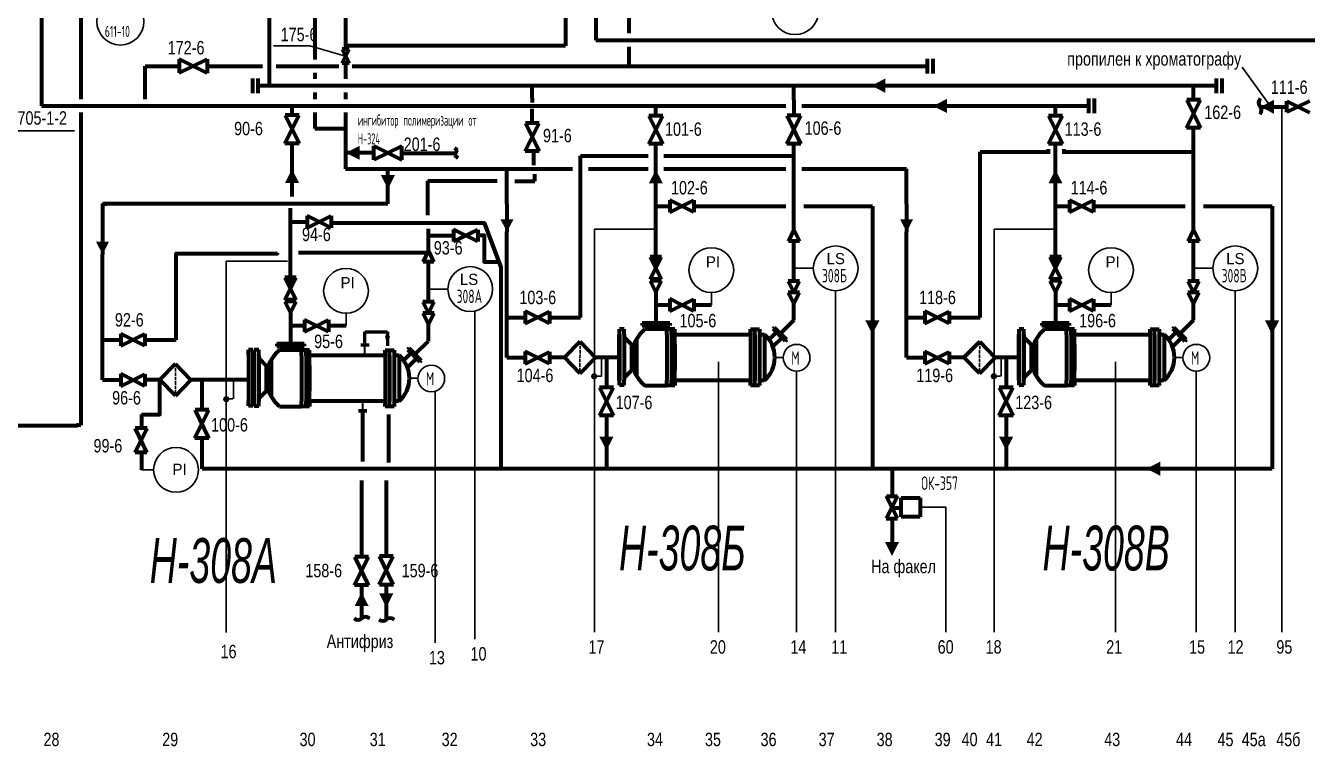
# Model space of a CAD drawing. Extents: x 906 to 2746, y -85 to 594.
# Drawn here: x 1511.8 to 1798, y 73.3 to 234.1 of the extents above; entities that cross this region are included whole.
import ezdxf

# ---------------------------------------------------------------- set-up
doc = ezdxf.new("R2010")
doc.units = 0
doc.header["$MEASUREMENT"] = 0
doc.linetypes.add('STROKED', pattern=[6.5, 5, -1.5])
doc.layers.add('1', color=7, linetype='CONTINUOUS')
doc.layers.add('2', color=7, linetype='CONTINUOUS')
doc.layers.add('тр-ды_3', color=1, linetype='CONTINUOUS', lineweight=0)
doc.styles.get("Standard").update_dxf_attribs({"font": 'MDM_Win'})
doc.styles.add('стиль1', font='txt.shx', dxfattribs={"width": 0.6})

msp = doc.modelspace()

# ---------------------------------------------------------------- hatches: boundary and pattern name
at = {"layer": '2', "lineweight": 80}
h = msp.add_hatch(color=256, dxfattribs=at)
h.paths.add_polyline_path([(1652.55, 182.57), (1651.3, 182.57), (1652.54, 180.04), (1652.55, 180.07)])
h.paths.add_polyline_path([(1653.8, 182.57), (1652.55, 182.57), (1652.55, 180.07)])
h = msp.add_hatch(color=256, dxfattribs=at)
h.paths.add_polyline_path([(1741.79, 182.57), (1740.54, 182.57), (1741.78, 180.04), (1741.79, 180.07)])
h.paths.add_polyline_path([(1743.04, 182.57), (1741.79, 182.57), (1741.79, 180.07)])
h = msp.add_hatch(color=256, dxfattribs=at)
h.paths.add_polyline_path([(1570.96, 177.93), (1569.71, 177.93), (1570.95, 175.4), (1570.96, 175.43)])
h.paths.add_polyline_path([(1572.21, 177.93), (1570.96, 177.93), (1570.96, 175.43)])
at = {"layer": 'тр-ды_3', "lineweight": 25}
h = msp.add_hatch(color=7, dxfattribs=at)
h.dxf.hatch_style = 1
h.paths.add_polyline_path([(1593.02, 164.83), (1592.61, 163.18), (1592.19, 164.83)])

# ---------------------------------------------------------------- linework, layer by layer
at = {"layer": '1', "lineweight": 80}
for p, q in [((1566.23, 220.75), (1566.23, 270.8)), ((1515.36, 265.18), (1515.36, 216.22)), ((1524.13, 265.18), (1524.13, 217.72)), ((1639.16, 265.69), (1639.16, 230.93)), ((1646.53, 265.94), (1646.53, 232.43)), ((1583.24, 253.98), (1583.24, 228.89)), ((1632.35, 239.31), (1632.35, 229.64)), ((1576.41, 236.47), (1576.41, 226.61)), ((1632.35, 229.64), (1583.24, 229.64)), ((1639.16, 230.93), (1856.68, 230.93)), ((1646.53, 229.43), (1646.53, 225.13)), ((1546.07, 226.69), (1546.07, 223.6)), ((1546.07, 223.6), (1552.37, 226.69)), ((1552.37, 223.54), (1546.07, 226.69)), ((1552.37, 226.69), (1552.37, 223.54)), ((1582.46, 225.74), (1584.03, 228.89)), ((1584.03, 228.89), (1582.49, 228.89)), ((1582.49, 228.89), (1584.03, 225.74)), ((1713.18, 223.48), (1713.18, 226.76)), ((1714.44, 223.48), (1714.44, 226.76)), ((1538.52, 217.72), (1538.52, 225.11)), ((1538.52, 225.11), (1546.07, 225.11)), ((1552.37, 225.11), (1564.73, 225.11)), ((1567.73, 225.11), (1581.74, 225.11)), ((1576.41, 223.61), (1576.41, 222.25)), ((1584.03, 225.74), (1582.46, 225.74)), ((1583.24, 225.74), (1583.24, 222.25)), ((1584.74, 225.11), (1668.31, 225.11)), ((1668.31, 225.11), (1712.91, 225.11)), ((1562.51, 219.04), (1562.51, 222.31)), ((1563.77, 219.04), (1563.77, 222.31)), ((1563.91, 220.75), (1700.67, 220.75)), ((1697.7, 220.75), (1741.84, 220.75)), ((1777.77, 219.1), (1777.77, 222.38)), ((1779.03, 219.1), (1779.03, 222.38)), ((1576.41, 219.25), (1576.41, 217.72)), ((1583.24, 219.25), (1583.24, 217.72)), ((1749.26, 214.59), (1749.26, 217.87)), ((1750.52, 214.59), (1750.52, 217.87)), ((1771.01, 211.31), (1774.16, 217.61)), ((1774.16, 217.61), (1771.08, 217.61)), ((1771.08, 217.61), (1774.16, 211.31)), ((1515.36, 216.22), (1675.27, 216.22)), ((1524.13, 214.72), (1524.13, 144.96)), ((1576.41, 214.72), (1576.41, 211.21)), ((1583.24, 214.72), (1583.24, 202.17)), ((1675.27, 216.22), (1681.6, 216.22)), ((1685.13, 216.22), (1714.46, 216.22)), ((1793.47, 214.81), (1793.47, 217.26)), ((1798.47, 217.26), (1793.47, 214.81)), ((1793.47, 217.26), (1798.47, 214.76)), ((1569.71, 207.85), (1572.86, 214.15)), ((1572.86, 214.15), (1569.77, 214.15)), ((1569.77, 214.15), (1572.86, 207.85)), ((1623.35, 206.11), (1626.5, 212.41)), ((1626.5, 212.41), (1623.41, 212.41)), ((1623.41, 212.41), (1626.5, 206.11)), ((1650.94, 207.73), (1654.09, 214.03)), ((1654.09, 214.03), (1651.01, 214.03)), ((1651.01, 214.03), (1654.09, 207.73)), ((1681.77, 207.77), (1684.92, 214.07)), ((1684.92, 214.07), (1681.83, 214.07)), ((1681.83, 214.07), (1684.92, 207.77)), ((1740.19, 207.73), (1743.34, 214.03)), ((1743.34, 214.03), (1740.25, 214.03)), ((1740.25, 214.03), (1743.34, 207.73)), ((1576.41, 211.21), (1583.24, 211.21)), ((1774.16, 211.31), (1771.01, 211.31)), ((1572.86, 207.85), (1569.71, 207.85)), ((1589.55, 204.16), (1589.55, 207.31)), ((1589.55, 207.31), (1595.85, 204.16)), ((1595.85, 207.25), (1589.55, 204.16)), ((1595.85, 204.16), (1595.85, 207.25)), ((1607.57, 206.89), (1608.2, 206.36)), ((1608.2, 206.36), (1607.57, 205.21)), ((1626.5, 206.11), (1623.35, 206.11)), ((1654.09, 207.73), (1650.94, 207.73)), ((1684.92, 207.77), (1681.77, 207.77)), ((1743.34, 207.73), (1740.19, 207.73)), ((1589.55, 205.74), (1583.24, 205.74)), ((1595.89, 205.71), (1607.78, 205.7)), ((1607.57, 205.21), (1608.3, 204.58)), ((1583.24, 202.17), (1633.96, 202.17)), ((1592.72, 194.38), (1592.72, 202.18)), ((1637.49, 202.17), (1650.8, 202.17)), ((1652.54, 200.8), (1652.54, 202)), ((1654.32, 202.17), (1681.6, 202.17)), ((1685.13, 202.17), (1708.54, 202.17)), ((1741.78, 200.8), (1741.78, 202)), ((1655.64, 195.22), (1655.64, 192.52)), ((1661.04, 192.52), (1655.64, 195.22)), ((1655.64, 192.52), (1661.04, 195.17)), ((1661.04, 195.17), (1661.04, 192.52)), ((1744.88, 195.22), (1744.88, 192.52)), ((1750.28, 192.52), (1744.88, 195.22)), ((1744.88, 192.52), (1750.28, 195.17)), ((1750.28, 195.17), (1750.28, 192.52)), ((1574.65, 191.7), (1574.65, 189)), ((1580.05, 189), (1574.65, 191.7)), ((1574.65, 189), (1580.05, 191.65)), ((1580.05, 191.65), (1580.05, 189)), ((1607.38, 188.65), (1607.38, 185.95)), ((1612.78, 185.95), (1607.38, 188.65)), ((1607.38, 185.95), (1612.78, 188.59)), ((1612.78, 188.59), (1612.78, 185.95)), ((1682.14, 186.05), (1683.36, 188.55)), ((1684.59, 186.05), (1682.14, 186.05)), ((1683.36, 188.55), (1684.59, 186.05)), ((1771.38, 186.05), (1772.61, 188.55)), ((1773.83, 186.05), (1771.38, 186.05)), ((1772.61, 188.55), (1773.83, 186.05)), ((1600.55, 181.42), (1601.78, 183.92)), ((1601.78, 183.92), (1603, 181.42)), ((1603, 181.42), (1600.55, 181.42)), ((1651.3, 182.57), (1653.75, 177.57)), ((1653.8, 182.57), (1651.3, 182.57)), ((1651.3, 177.57), (1653.8, 182.57)), ((1740.54, 182.57), (1742.99, 177.57)), ((1743.04, 182.57), (1740.54, 182.57)), ((1740.54, 177.57), (1743.04, 182.57)), ((1569.71, 177.93), (1572.16, 172.93)), ((1572.21, 177.93), (1569.71, 177.93)), ((1569.71, 172.93), (1572.21, 177.93)), ((1653.75, 177.57), (1651.3, 177.57)), ((1742.99, 177.57), (1740.54, 177.57)), ((1651.3, 177.16), (1652.55, 174.66)), ((1653.8, 177.16), (1651.3, 177.16)), ((1652.55, 174.66), (1653.8, 177.16)), ((1682.11, 177.1), (1683.36, 174.6)), ((1684.61, 177.1), (1682.11, 177.1)), ((1682.11, 174.6), (1683.36, 172.1)), ((1684.61, 174.6), (1682.11, 174.6)), ((1683.36, 174.6), (1684.61, 177.1)), ((1683.36, 172.1), (1684.61, 174.6)), ((1740.55, 177.16), (1741.8, 174.66)), ((1743.05, 177.16), (1740.55, 177.16)), ((1741.8, 174.66), (1743.05, 177.16)), ((1771.36, 177.1), (1772.61, 174.6)), ((1773.86, 177.1), (1771.36, 177.1)), ((1771.36, 174.6), (1772.61, 172.1)), ((1773.86, 174.6), (1771.36, 174.6)), ((1772.61, 174.6), (1773.86, 177.1)), ((1772.61, 172.1), (1773.86, 174.6)), ((1572.16, 172.93), (1569.71, 172.93)), ((1569.72, 172.53), (1570.97, 170.03)), ((1572.22, 172.53), (1569.72, 172.53)), ((1570.97, 170.03), (1572.22, 172.53)), ((1600.53, 172.47), (1601.78, 169.97)), ((1603.03, 172.47), (1600.53, 172.47)), ((1601.78, 169.97), (1603.03, 172.47)), ((1655.64, 173.14), (1655.64, 170.44)), ((1661.04, 170.44), (1655.64, 173.14)), ((1655.64, 170.44), (1661.04, 173.08)), ((1661.04, 173.08), (1661.04, 170.44)), ((1744.88, 173.14), (1744.88, 170.44)), ((1750.28, 170.44), (1744.88, 173.14)), ((1744.88, 170.44), (1750.28, 173.08)), ((1750.28, 173.08), (1750.28, 170.44)), ((1600.53, 169.97), (1601.78, 167.47)), ((1603.03, 169.97), (1600.53, 169.97)), ((1601.78, 167.47), (1603.03, 169.97)), ((1623.37, 170.37), (1623.37, 167.67)), ((1628.77, 167.67), (1623.37, 170.37)), ((1623.37, 167.67), (1628.77, 170.31)), ((1628.77, 170.31), (1628.77, 167.67)), ((1712.61, 170.37), (1712.61, 167.67)), ((1718.01, 167.67), (1712.61, 170.37)), ((1712.61, 167.67), (1718.01, 170.31)), ((1718.01, 170.31), (1718.01, 167.67)), ((1574.05, 168.5), (1574.05, 165.8)), ((1579.45, 165.8), (1574.05, 168.5)), ((1574.05, 165.8), (1579.45, 168.44)), ((1579.45, 168.44), (1579.45, 165.8)), ((1533.04, 165.37), (1533.04, 162.67)), ((1538.44, 162.67), (1533.04, 165.37)), ((1533.04, 162.67), (1538.44, 165.32)), ((1538.44, 165.32), (1538.44, 162.67)), ((1623.37, 161.38), (1623.37, 158.68)), ((1628.77, 158.68), (1623.37, 161.38)), ((1623.37, 158.68), (1628.77, 161.33)), ((1628.77, 161.33), (1628.77, 158.68)), ((1712.61, 161.38), (1712.61, 158.68)), ((1718.01, 158.68), (1712.61, 161.38)), ((1712.61, 158.68), (1718.01, 161.33)), ((1718.01, 161.33), (1718.01, 158.68)), ((1533.04, 156.38), (1533.04, 153.68)), ((1538.44, 153.68), (1533.04, 156.38)), ((1533.04, 153.68), (1538.44, 156.33)), ((1538.44, 156.33), (1538.44, 153.68)), ((1639.92, 147.09), (1643.07, 153.39)), ((1643.07, 153.39), (1639.98, 153.39)), ((1639.98, 153.39), (1643.07, 147.09)), ((1729.16, 147.09), (1732.31, 153.39)), ((1732.31, 153.39), (1729.22, 153.39)), ((1729.22, 153.39), (1732.31, 147.09)), ((1549.59, 142.09), (1552.74, 148.39)), ((1552.74, 148.39), (1549.65, 148.39)), ((1549.65, 148.39), (1552.74, 142.09)), ((1643.07, 147.09), (1639.92, 147.09)), ((1732.31, 147.09), (1729.16, 147.09)), ((1505.76, 144.91), (1523.44, 144.91)), ((1524.13, 144.96), (1523.18, 144.96)), ((1536.26, 144.27), (1538.91, 138.87)), ((1538.96, 144.27), (1536.26, 144.27)), ((1536.26, 138.87), (1538.96, 144.27)), ((1552.74, 142.09), (1549.59, 142.09)), ((1538.91, 138.87), (1536.26, 138.87)), ((1689.5, 135.24), (1551.2, 135.24)), ((1705.28, 135.24), (1705.28, 129.1)), ((1586.84, 132.63), (1586.84, 115.57)), ((1592.34, 132.63), (1592.34, 115.7)), ((1706.47, 129.1), (1703.97, 124.1)), ((1704.02, 129.1), (1706.47, 129.1)), ((1706.47, 124.1), (1704.02, 129.1)), ((1703.97, 124.1), (1706.47, 124.1)), ((1705.28, 124.1), (1705.28, 117.81)), ((1585.26, 109.27), (1588.41, 115.57)), ((1588.41, 115.57), (1585.33, 115.57)), ((1585.33, 115.57), (1588.41, 109.27)), ((1590.75, 109.4), (1593.9, 115.7)), ((1593.9, 115.7), (1590.82, 115.7)), ((1588.41, 109.27), (1585.26, 109.27)), ((1586.84, 109.27), (1586.84, 101.78)), ((1593.98, 109.34), (1590.83, 109.34)), ((1592.34, 109.4), (1592.34, 101.65))]:
    msp.add_line(p, q, dxfattribs=at)
at = {"layer": '1', "lineweight": 30}
for p, q in [((1567.13, 229.63), (1575.25, 229.63)), ((1575.25, 229.63), (1583.25, 227.33)), ((1783.45, 224.87), (1789.48, 216.52)), ((1505.1, 210.66), (1522.7, 210.66)), ((1711.56, 126.63), (1717.32, 126.63)), ((1717.32, 126.63), (1717.32, 98.76))]:
    msp.add_line(p, q, dxfattribs=at)
at = {"layer": '1', "lineweight": 80, "ltscale": 100}
for p, q in [((1624.94, 217.98), (1624.94, 220.75)), ((1683.36, 217.61), (1683.36, 220.75)), ((1741.84, 220.75), (1777.77, 220.75)), ((1772.61, 217.61), (1772.61, 220.75)), ((1624.94, 217.98), (1624.94, 217.02)), ((1683.36, 217.61), (1683.36, 214.07)), ((1571.3, 214.15), (1571.3, 216.22)), ((1624.95, 212.41), (1624.95, 215.54)), ((1652.54, 214.03), (1652.54, 216.22)), ((1714.46, 216.22), (1749.26, 216.22)), ((1741.78, 214.03), (1741.78, 216.22)), ((1787.42, 216.02), (1793.47, 216.02)), ((1772.61, 188.55), (1772.61, 211.31)), ((1571.3, 196.04), (1571.3, 207.85)), ((1625.25, 206.11), (1625.25, 203)), ((1652.54, 180.04), (1652.54, 207.73)), ((1683.36, 188.55), (1683.36, 207.77)), ((1740.12, 206.59), (1740.12, 205.54)), ((1741.78, 180.04), (1741.78, 207.73)), ((1743.65, 206.59), (1743.65, 205.54)), ((1635.73, 169), (1635.73, 205.09)), ((1635.73, 205.09), (1650.8, 205.09)), ((1654.32, 205.09), (1683.36, 205.09)), ((1724.98, 169), (1724.98, 205.98)), ((1724.98, 205.98), (1740.12, 205.98)), ((1743.65, 205.98), (1772.61, 205.98)), ((1619.3, 200.67), (1619.3, 202.17)), ((1619.3, 194.38), (1619.3, 200.67)), ((1625.5, 199.39), (1625.5, 201)), ((1708.54, 200.67), (1708.54, 202.17)), ((1708.54, 194.38), (1708.54, 200.67)), ((1601.61, 191.83), (1601.61, 199.49)), ((1601.61, 199.49), (1617.13, 199.49)), ((1621.07, 199.39), (1625.5, 199.39)), ((1528.98, 194.38), (1528.98, 183.08)), ((1570.96, 177.93), (1570.96, 193.4)), ((1619.3, 194.38), (1619.3, 188.08)), ((1652.54, 193.86), (1655.64, 193.86)), ((1661.04, 193.86), (1681.53, 193.86)), ((1685.62, 193.86), (1700.89, 193.86)), ((1700.89, 193.86), (1700.89, 135.24)), ((1708.54, 194.38), (1708.54, 188.08)), ((1741.78, 193.86), (1744.88, 193.86)), ((1750.28, 193.86), (1770.77, 193.86)), ((1774.86, 193.86), (1790.13, 193.86)), ((1790.13, 193.86), (1790.13, 135.24)), ((1570.96, 190.34), (1574.65, 190.34)), ((1601.78, 183.92), (1601.78, 188.8)), ((1601.78, 187.28), (1607.38, 187.28)), ((1619.3, 160.08), (1619.3, 188.08)), ((1708.54, 160.08), (1708.54, 188.08)), ((1572.75, 183.49), (1601.57, 183.49)), ((1528.98, 155.08), (1528.98, 183.08)), ((1619.3, 169), (1623.37, 169)), ((1628.77, 169), (1635.73, 169)), ((1708.54, 169), (1712.61, 169)), ((1718.01, 169), (1724.98, 169)), ((1528.98, 164.01), (1533.04, 164.01)), ((1538.44, 164.01), (1545.41, 164.01)), ((1619.3, 160.08), (1623.37, 160.08)), ((1632.11, 160.08), (1628.77, 160.08)), ((1641.51, 160.07), (1641.51, 153.39)), ((1708.54, 160.08), (1712.61, 160.08)), ((1721.35, 160.08), (1718.01, 160.08)), ((1730.75, 160.07), (1730.75, 153.39)), ((1528.98, 155.08), (1533.04, 155.08)), ((1541.78, 155.08), (1538.44, 155.08)), ((1551.18, 155.07), (1551.18, 148.39)), ((1587.06, 147.95), (1587.06, 136.84)), ((1592.81, 147.32), (1592.81, 136.64)), ((1641.51, 147.09), (1641.51, 135.24)), ((1730.75, 147.09), (1730.75, 135.24)), ((1551.2, 135.24), (1551.2, 142.09)), ((1730.75, 135.24), (1689.5, 135.24)), ((1790.13, 135.24), (1730.75, 135.24)), ((1590.82, 115.7), (1593.9, 109.4))]:
    msp.add_line(p, q, dxfattribs=at)
at = {"layer": '1', "lineweight": 30, "ltscale": 100}
for p, q in [((1792.36, 216.02), (1792.36, 98.76)), ((1652.54, 188.72), (1638.83, 188.72)), ((1638.83, 188.72), (1638.83, 98.76)), ((1741.78, 188.72), (1728.07, 188.72)), ((1728.07, 188.72), (1728.07, 98.76)), ((1570.27, 181.56), (1556.57, 181.56)), ((1556.57, 181.56), (1556.57, 98.7)), ((1692.69, 174.97), (1692.69, 98.76)), ((1781.93, 174.97), (1781.93, 98.76)), ((1612.15, 170.45), (1612.15, 97.22)), ((1640.43, 160.07), (1640.43, 155.89)), ((1666.55, 159.08), (1666.55, 98.76)), ((1729.68, 160.07), (1729.68, 155.89)), ((1755.17, 159.08), (1755.17, 98.76)), ((1558.22, 155.01), (1558.22, 150.83)), ((1640.43, 155.89), (1638.83, 155.89)), ((1683.98, 157.03), (1683.98, 98.76)), ((1729.51, 155.88), (1727.91, 155.88)), ((1773.23, 157.03), (1773.23, 98.76)), ((1603.25, 152.52), (1603.25, 96.37)), ((1558.05, 150.82), (1556.45, 150.82))]:
    msp.add_line(p, q, dxfattribs=at)
at = {"layer": '1', "linetype": 'STROKED', "lineweight": 30, "ltscale": 0.151}
for p, q in [((1635.62, 163.67), (1635.58, 156.52)), ((1724.86, 163.67), (1724.82, 156.52)), ((1545.29, 158.67), (1545.25, 151.52))]:
    msp.add_line(p, q, dxfattribs=at)
at = {"layer": '1', "lineweight": 80, "ltscale": 100}
for points in [[(1592.72, 194.38), (1529.21, 194.38), (1529.21, 194.38), (1529.21, 194.38), (1529.97, 194.38), (1529.21, 194.38)], [(1580.05, 190.11), (1608.13, 190.11), (1608.13, 190.11)], [(1608.13, 190.11), (1614.22, 190.11), (1617.96, 180.21), (1617.96, 135.24)], [(1612.78, 187.36), (1614.18, 187.36), (1614.18, 181.44), (1617.49, 181.44), (1617.49, 181.44)], [(1545.41, 164.01), (1545.41, 183.3), (1568.02, 183.3), (1568.02, 183.3)], [(1537.66, 147.35), (1541.76, 147.35), (1541.78, 155.08)]]:
    msp.add_lwpolyline(points, dxfattribs=at)
at = {"layer": '1', "lineweight": 30}
for centre in [(1683.63, 237.41), (1532.97, 235.08)]:
    msp.add_circle(centre, 5.26, dxfattribs=at)
at = {"layer": '1', "lineweight": 80}
for centre, start, end in [((1788.44, 216.95), 135.1029, 220.807), ((1786.48, 215.25), 319.1926, 40.8074), ((1586.02, 102.82), 229.1926, 310.8074), ((1587.72, 100.85), 45.1029, 130.807), ((1591.58, 102.56), 229.1926, 310.8074), ((1593.16, 100.6), 45.1029, 130.807)]:
    msp.add_arc(centre, 1.3, start, end, dxfattribs=at)
for points in [[(1700.67, 220.75), (1703.75, 219.17), (1703.75, 222.32)], [(1714.46, 216.22), (1717.54, 214.64), (1717.54, 217.79)], [(1787.52, 216.02), (1790.61, 214.45), (1790.61, 217.6)], [(1583.31, 205.76), (1586.4, 204.18), (1586.4, 207.33)], [(1571.3, 202.12), (1569.73, 199.03), (1572.88, 199.03)], [(1592.72, 197.69), (1594.29, 200.77), (1591.14, 200.77)], [(1652.54, 202), (1650.96, 198.91), (1654.11, 198.91)], [(1741.78, 202), (1740.2, 198.91), (1743.35, 198.91)], [(1619.3, 188.08), (1620.74, 190.9), (1617.86, 190.9)], [(1708.54, 188.08), (1709.98, 190.9), (1707.1, 190.9)], [(1528.98, 183.08), (1530.42, 185.9), (1527.54, 185.9)], [(1700.89, 165.24), (1702.46, 168.33), (1699.31, 168.33)], [(1790.13, 165.24), (1791.71, 168.33), (1788.56, 168.33)], [(1641.51, 139.3), (1643.08, 142.39), (1639.93, 142.39)], [(1730.75, 139.3), (1732.33, 142.39), (1729.18, 142.39)], [(1762.09, 135.24), (1765.17, 133.67), (1765.17, 136.82)], [(1705.28, 115.77), (1706.85, 118.86), (1703.7, 118.86)], [(1586.84, 107.65), (1585.26, 104.56), (1588.41, 104.56)], [(1592.34, 104.3), (1593.92, 107.39), (1590.77, 107.39)]]:
    msp.add_solid(points, dxfattribs=at)
at = {"layer": '1', "lineweight": 30}
for points in [[(1638.76, 156.59), (1638.41, 155.27), (1638.05, 155.88), (1638.15, 155.53)], [(1638.76, 156.59), (1638.05, 155.88), (1638.41, 156.49), (1638.15, 156.23)], [(1638.76, 156.59), (1639.11, 155.27), (1638.41, 155.27), (1638.76, 155.17)], [(1638.76, 156.59), (1639.11, 156.49), (1639.47, 155.88), (1639.37, 156.23)], [(1638.76, 156.59), (1639.47, 155.88), (1639.11, 155.27), (1639.37, 155.53)], [(1728, 156.59), (1727.65, 155.27), (1727.3, 155.88), (1727.39, 155.53)], [(1728, 156.59), (1727.3, 155.88), (1727.65, 156.49), (1727.39, 156.23)], [(1728, 156.59), (1728.36, 155.27), (1727.65, 155.27), (1728, 155.17)], [(1728, 156.59), (1728.36, 156.49), (1728.71, 155.88), (1728.62, 156.23)], [(1728, 156.59), (1728.71, 155.88), (1728.36, 155.27), (1728.62, 155.53)], [(1556.6, 151.46), (1556.25, 150.14), (1555.89, 150.75), (1555.99, 150.4)], [(1556.6, 151.46), (1555.89, 150.75), (1556.25, 151.37), (1555.99, 151.11)], [(1556.6, 151.46), (1556.95, 150.14), (1556.25, 150.14), (1556.6, 150.05)], [(1556.6, 151.46), (1556.95, 151.37), (1557.31, 150.75), (1557.21, 151.11)], [(1556.6, 151.46), (1557.31, 150.75), (1556.95, 150.14), (1557.21, 150.4)]]:
    msp.add_solid(points, dxfattribs=at)
at = {"layer": '2', "lineweight": 80}
for p, q in [((1683.36, 177.1), (1683.36, 186.05)), ((1772.61, 177.1), (1772.61, 186.05)), ((1601.78, 172.47), (1601.78, 181.42)), ((1652.55, 174.68), (1652.55, 167.76)), ((1741.79, 174.68), (1741.79, 167.76)), ((1652.55, 171.83), (1655.64, 171.83)), ((1661.04, 171.83), (1664.93, 171.83)), ((1683.36, 168.36), (1683.36, 172.1)), ((1741.79, 171.83), (1744.88, 171.83)), ((1750.28, 171.83), (1754.18, 171.83)), ((1772.61, 168.36), (1772.61, 172.1)), ((1570.96, 170.04), (1570.96, 163.12)), ((1570.96, 167.2), (1574.05, 167.2)), ((1579.45, 167.2), (1583.35, 167.2)), ((1601.78, 163.73), (1601.78, 167.47)), ((1644.4, 165.16), (1644.4, 166.42)), ((1645.43, 166.42), (1644.4, 166.42)), ((1645.43, 165.16), (1645.43, 166.42)), ((1649.47, 167.76), (1649.47, 167.24)), ((1655.63, 167.76), (1649.47, 167.76)), ((1649.47, 167.24), (1652.55, 167.24)), ((1654.99, 166.36), (1650.11, 166.36)), ((1651.01, 167.24), (1651.01, 166.36)), ((1652.55, 167.24), (1655.63, 167.24)), ((1654.09, 167.24), (1654.09, 166.36)), ((1654.99, 165.09), (1654.99, 166.36)), ((1656.75, 166.36), (1654.99, 166.36)), ((1655.63, 167.76), (1655.63, 167.24)), ((1656.02, 165.09), (1656.02, 166.36)), ((1656.75, 165.22), (1656.75, 166.36)), ((1673.66, 165.22), (1673.66, 166.36)), ((1673.66, 166.36), (1675.7, 166.36)), ((1674.68, 165.09), (1674.68, 166.36)), ((1675.7, 166.36), (1675.7, 165.22)), ((1679.06, 166.76), (1678.74, 166.44)), ((1679.47, 165.71), (1678.74, 166.44)), ((1681.76, 164.06), (1679.06, 166.76)), ((1680.41, 165.41), (1683.36, 168.36)), ((1733.65, 165.16), (1733.65, 166.42)), ((1734.68, 166.42), (1733.65, 166.42)), ((1734.68, 165.16), (1734.68, 166.42)), ((1738.71, 167.76), (1738.71, 167.24)), ((1744.87, 167.76), (1738.71, 167.76)), ((1738.71, 167.24), (1741.79, 167.24)), ((1744.23, 166.36), (1739.35, 166.36)), ((1740.25, 167.24), (1740.25, 166.36)), ((1741.79, 167.24), (1744.87, 167.24)), ((1743.33, 167.24), (1743.33, 166.36)), ((1744.23, 165.09), (1744.23, 166.36)), ((1746, 166.36), (1744.23, 166.36)), ((1744.87, 167.76), (1744.87, 167.24)), ((1745.26, 165.09), (1745.26, 166.36)), ((1746, 165.22), (1746, 166.36)), ((1762.91, 165.22), (1762.91, 166.36)), ((1762.91, 166.36), (1764.94, 166.36)), ((1763.92, 165.09), (1763.92, 166.36)), ((1764.94, 166.36), (1764.94, 165.22)), ((1768.3, 166.76), (1767.99, 166.44)), ((1768.72, 165.71), (1767.99, 166.44)), ((1771, 164.06), (1768.3, 166.76)), ((1769.65, 165.41), (1772.61, 168.36)), ((1598.82, 160.77), (1601.78, 163.73)), ((1635.62, 163.67), (1632.11, 160.07)), ((1635.62, 163.67), (1639.05, 160.07)), ((1644.4, 165.16), (1644.26, 165.16)), ((1644.26, 165.16), (1644.26, 154.98)), ((1644.4, 165.16), (1644.4, 154.98)), ((1645.43, 165.16), (1645.43, 154.98)), ((1645.43, 164.6), (1647.09, 162.95)), ((1648.22, 164.17), (1648.22, 155.96)), ((1654.99, 165.09), (1654.99, 154.92)), ((1656.02, 165.09), (1656.02, 154.92)), ((1656.75, 165.22), (1673.66, 165.22)), ((1656.75, 154.92), (1656.75, 165.22)), ((1673.66, 165.22), (1673.66, 154.95)), ((1674.68, 165.09), (1674.68, 154.92)), ((1675.7, 165.22), (1675.7, 154.92)), ((1675.7, 165.22), (1676.83, 165.22)), ((1675.7, 163.18), (1675.7, 156.45)), ((1676.83, 165.22), (1676.83, 154.92)), ((1677.84, 164.07), (1679.47, 165.71)), ((1678.92, 162.68), (1680.71, 164.47)), ((1680.11, 165.07), (1679.47, 165.71)), ((1680.71, 164.47), (1680.11, 165.07)), ((1681.44, 163.74), (1680.71, 164.47)), ((1681.44, 163.74), (1681.76, 164.06)), ((1724.86, 163.67), (1721.35, 160.07)), ((1724.86, 163.67), (1728.3, 160.07)), ((1733.65, 165.16), (1733.5, 165.16)), ((1733.5, 165.16), (1733.5, 154.98)), ((1733.65, 165.16), (1733.65, 154.98)), ((1734.68, 165.16), (1734.68, 154.98)), ((1734.68, 164.6), (1736.33, 162.95)), ((1737.47, 164.17), (1737.47, 155.96)), ((1744.23, 165.09), (1744.23, 154.92)), ((1745.26, 165.09), (1745.26, 154.92)), ((1746, 165.22), (1762.91, 165.22)), ((1746, 154.92), (1746, 165.22)), ((1762.91, 165.22), (1762.91, 154.95)), ((1763.92, 165.09), (1763.92, 154.92)), ((1764.94, 165.22), (1764.94, 154.92)), ((1764.94, 165.22), (1766.07, 165.22)), ((1764.94, 163.18), (1764.94, 156.45)), ((1766.07, 165.22), (1766.07, 154.92)), ((1767.08, 164.07), (1768.72, 165.71)), ((1768.16, 162.68), (1769.95, 164.47)), ((1769.36, 165.07), (1768.72, 165.71)), ((1769.95, 164.47), (1769.36, 165.07)), ((1770.69, 163.74), (1769.95, 164.47)), ((1770.69, 163.74), (1771, 164.06)), ((1561.55, 160.55), (1561.55, 161.81)), ((1562.58, 161.81), (1561.55, 161.81)), ((1561.55, 160.55), (1561.55, 150.38)), ((1562.58, 160.55), (1562.58, 161.81)), ((1562.58, 160.55), (1562.58, 150.38)), ((1562.82, 160.52), (1562.67, 160.52)), ((1562.67, 160.52), (1562.67, 150.35)), ((1562.82, 160.52), (1562.82, 161.78)), ((1563.85, 161.78), (1562.82, 161.78)), ((1562.82, 160.52), (1562.82, 150.35)), ((1563.85, 160.52), (1563.85, 161.78)), ((1563.85, 160.52), (1563.85, 150.35)), ((1567.88, 163.12), (1567.88, 162.61)), ((1574.04, 163.12), (1567.88, 163.12)), ((1567.88, 162.61), (1570.96, 162.61)), ((1573.4, 161.72), (1568.52, 161.72)), ((1569.42, 162.61), (1569.42, 161.72)), ((1570.96, 162.61), (1574.04, 162.61)), ((1572.5, 162.61), (1572.5, 161.72)), ((1573.4, 160.46), (1573.4, 161.72)), ((1575.17, 161.72), (1573.4, 161.72)), ((1573.4, 160.46), (1573.4, 150.28)), ((1574.04, 163.12), (1574.04, 162.61)), ((1574.43, 160.46), (1574.43, 161.72)), ((1574.43, 160.46), (1574.43, 150.28)), ((1575.17, 160.58), (1575.17, 161.72)), ((1575.17, 160.58), (1592.08, 160.58)), ((1575.17, 150.28), (1575.17, 160.58)), ((1592.08, 160.58), (1592.08, 161.72)), ((1592.08, 161.72), (1594.11, 161.72)), ((1592.08, 160.58), (1592.08, 150.32)), ((1593.09, 160.46), (1593.09, 161.72)), ((1593.09, 160.46), (1593.09, 150.28)), ((1594.11, 161.72), (1594.11, 160.58)), ((1594.11, 160.58), (1594.11, 150.28)), ((1594.11, 160.58), (1595.24, 160.58)), ((1595.24, 160.58), (1595.24, 150.28)), ((1596.25, 159.44), (1597.89, 161.07)), ((1597.47, 162.12), (1597.16, 161.81)), ((1597.89, 161.07), (1597.16, 161.81)), ((1600.17, 159.42), (1597.47, 162.12)), ((1598.53, 160.44), (1597.89, 161.07)), ((1599.12, 159.84), (1598.53, 160.44)), ((1647.09, 162.95), (1647.09, 157.19)), ((1647.09, 162.95), (1647.63, 162.95)), ((1647.63, 162.95), (1647.63, 157.19)), ((1656.75, 162.93), (1656.75, 157.21)), ((1678.92, 162.68), (1678.68, 162.45)), ((1736.33, 162.95), (1736.33, 157.19)), ((1736.33, 162.95), (1736.87, 162.95)), ((1736.87, 162.95), (1736.87, 157.19)), ((1746, 162.93), (1746, 157.21)), ((1768.16, 162.68), (1767.93, 162.45)), ((1545.29, 158.67), (1541.78, 155.07)), ((1545.29, 158.67), (1548.73, 155.07)), ((1563.85, 159.97), (1565.5, 158.31)), ((1565.5, 158.31), (1565.5, 152.55)), ((1565.5, 158.31), (1566.04, 158.31)), ((1566.04, 158.31), (1566.04, 152.55)), ((1566.64, 159.54), (1566.64, 151.33)), ((1575.17, 158.29), (1575.17, 152.57)), ((1594.11, 158.55), (1594.11, 151.81)), ((1597.33, 158.04), (1597.1, 157.81)), ((1597.33, 158.04), (1599.12, 159.84)), ((1599.86, 159.11), (1599.12, 159.84)), ((1599.86, 159.11), (1600.17, 159.42)), ((1635.58, 156.52), (1632.11, 160.08)), ((1635.58, 156.52), (1639.05, 160.07)), ((1644.26, 160.07), (1639.05, 160.07)), ((1724.82, 156.52), (1721.35, 160.08)), ((1724.82, 156.52), (1728.3, 160.07)), ((1733.5, 160.07), (1728.3, 160.07)), ((1545.25, 151.52), (1541.78, 155.08)), ((1545.25, 151.52), (1548.73, 155.07)), ((1561.55, 155.07), (1548.58, 155.07)), ((1644.26, 154.98), (1644.4, 154.98)), ((1644.4, 153.85), (1644.4, 154.98)), ((1645.43, 155.54), (1647.09, 157.19)), ((1645.43, 153.85), (1645.43, 154.98)), ((1647.63, 157.19), (1647.09, 157.19)), ((1654.99, 153.78), (1654.99, 154.92)), ((1656.02, 153.78), (1656.02, 154.92)), ((1673.66, 154.92), (1656.75, 154.92)), ((1656.75, 154.92), (1656.75, 153.78)), ((1673.66, 153.78), (1673.66, 154.92)), ((1674.68, 153.78), (1674.68, 154.92)), ((1675.7, 154.92), (1675.7, 153.78)), ((1676.83, 154.92), (1675.7, 154.92)), ((1733.5, 154.98), (1733.65, 154.98)), ((1733.65, 153.85), (1733.65, 154.98)), ((1734.68, 155.54), (1736.33, 157.19)), ((1734.68, 153.85), (1734.68, 154.98)), ((1736.87, 157.19), (1736.33, 157.19)), ((1744.23, 153.78), (1744.23, 154.92)), ((1745.26, 153.78), (1745.26, 154.92)), ((1762.91, 154.92), (1746, 154.92)), ((1746, 154.92), (1746, 153.78)), ((1762.91, 153.78), (1762.91, 154.92)), ((1763.92, 153.78), (1763.92, 154.92)), ((1764.94, 154.92), (1764.94, 153.78)), ((1766.07, 154.92), (1764.94, 154.92)), ((1563.85, 150.9), (1565.5, 152.55)), ((1566.04, 152.55), (1565.5, 152.55)), ((1645.43, 153.85), (1644.4, 153.85)), ((1650.11, 153.78), (1654.99, 153.78)), ((1656.75, 153.78), (1654.99, 153.78)), ((1675.7, 153.78), (1673.66, 153.78)), ((1734.68, 153.85), (1733.65, 153.85)), ((1739.35, 153.78), (1744.23, 153.78)), ((1746, 153.78), (1744.23, 153.78)), ((1764.94, 153.78), (1762.91, 153.78)), ((1561.55, 149.24), (1561.55, 150.38)), ((1562.58, 149.24), (1561.55, 149.24)), ((1562.58, 149.24), (1562.58, 150.38)), ((1562.67, 150.35), (1562.82, 150.35)), ((1562.82, 149.21), (1562.82, 150.35)), ((1563.85, 149.21), (1562.82, 149.21)), ((1563.85, 149.21), (1563.85, 150.35)), ((1568.52, 149.15), (1573.4, 149.15)), ((1573.4, 149.15), (1573.4, 150.28)), ((1575.17, 149.15), (1573.4, 149.15)), ((1574.43, 149.15), (1574.43, 150.28)), ((1592.08, 150.28), (1575.17, 150.28)), ((1575.17, 150.28), (1575.17, 149.15)), ((1592.08, 149.15), (1592.08, 150.28)), ((1594.11, 149.15), (1592.08, 149.15)), ((1593.09, 149.15), (1593.09, 150.28)), ((1594.11, 150.28), (1594.11, 149.15)), ((1595.24, 150.28), (1594.11, 150.28)), ((1537.66, 147.35), (1537.66, 144.27)), ((1537.66, 138.87), (1537.66, 134.97)), ((1705.18, 126.53), (1707.31, 126.53)), ((1707.31, 124.51), (1707.31, 128.76)), ((1707.31, 128.76), (1711.56, 128.76)), ((1711.56, 128.76), (1711.56, 124.51)), ((1711.56, 124.51), (1707.31, 124.51))]:
    msp.add_line(p, q, dxfattribs=at)
at = {"layer": '2', "lineweight": 30}
for p, q in [((1683.36, 179.97), (1687.69, 179.97)), ((1772.61, 179.97), (1776.93, 179.97)), ((1601.78, 175.34), (1606.1, 175.34)), ((1664.93, 171.83), (1664.93, 174.58)), ((1754.18, 171.83), (1754.18, 174.58)), ((1583.35, 167.2), (1583.35, 169.94)), ((1679.1, 160.07), (1681, 160.07)), ((1768.35, 160.07), (1770.25, 160.07)), ((1597.52, 155.43), (1599.42, 155.43)), ((1537.66, 134.97), (1540.4, 134.97))]:
    msp.add_line(p, q, dxfattribs=at)
for centre, radius in [((1664.93, 179.58), 5), ((1692.69, 179.97), 5), ((1754.18, 179.58), 5), ((1781.93, 179.97), 5), ((1611.1, 175.34), 5), ((1583.35, 174.94), 5), ((1683.98, 160.01), 2.98), ((1773.23, 160.01), 2.98), ((1602.4, 155.38), 2.98), ((1545.4, 134.97), 5)]:
    msp.add_circle(centre, radius, dxfattribs=at)
at = {"layer": '2', "lineweight": 80}
for centre, radius, start, end in [((1655.16, 160.07), 8.07, 128.7993, 159.0841), ((1744.41, 160.07), 8.07, 128.7993, 159.0841), ((1672.13, 160.07), 6.97, 312.3842, 47.6158), ((1761.37, 160.07), 6.97, 312.3842, 47.6158), ((1573.58, 155.43), 8.07, 128.7993, 159.0841), ((1590.54, 155.43), 6.97, 312.3842, 47.6158), ((1655.16, 160.07), 8.07, 200.9159, 231.2007), ((1744.41, 160.07), 8.07, 200.9159, 231.2007), ((1573.58, 155.43), 8.07, 200.9159, 231.2007)]:
    msp.add_arc(centre, radius, start, end, dxfattribs=at)
at = {"layer": 'тр-ды_3', "color": 7, "lineweight": 60}
for p, q in [((1587.59, 163.06), (1587.59, 165.81)), ((1587.59, 165.81), (1592.61, 165.81)), ((1592.61, 165.81), (1592.61, 162.65))]:
    msp.add_line(p, q, dxfattribs=at)
at = {"layer": 'тр-ды_3', "color": 7, "lineweight": 25}
for p, q in [((1593.02, 164.83), (1592.19, 164.83)), ((1592.19, 164.83), (1592.61, 163.18)), ((1593.02, 164.83), (1592.61, 163.18))]:
    msp.add_line(p, q, dxfattribs=at)
at = {"layer": 'тр-ды_3', "color": 7, "lineweight": 40}
for p, q in [((1586.68, 163.06), (1588.49, 163.06)), ((1586.68, 162.73), (1588.49, 162.73)), ((1587.59, 160.58), (1587.59, 162.73)), ((1587.06, 150.42), (1587.06, 148.27)), ((1587.97, 148.27), (1586.15, 148.27)), ((1587.97, 147.95), (1586.15, 147.95))]:
    msp.add_line(p, q, dxfattribs=at)

# ---------------------------------------------------------------- texts
at = {"layer": '1', "lineweight": 30, "style": 'стиль1', "width": 0.6}
msp.add_text('611-10', height=2.5, dxfattribs=at).set_placement((1529.49, 231.6))
at = {"layer": '1', "lineweight": 30, "width": 0.8}
for s, p in [('175-6', (1568.76, 230.66)), ('172-6', (1543.54, 227.72)), ('пропилен к хроматографу', (1744.39, 225.22)), ('111-6', (1789.87, 218.9)), ('FV 705-1-2', (1505, 212.04)), ('162-6', (1775.01, 213.3)), ('90-6', (1558.37, 209.67)), ('101-6', (1654.58, 209.55)), ('106-6', (1685.76, 209.77)), ('113-6', (1743.82, 209.55)), ('201-6', (1596.23, 206.16)), ('91-6', (1627.34, 208.1)), ('102-6', (1655.92, 196.47)), ('114-6', (1745.16, 196.47)), ('94-6', (1573.53, 186.04)), ('93-6', (1602.96, 183.05)), ('103-6', (1622.07, 171.97)), ('118-6', (1711.32, 171.97)), ('92-6', (1531.75, 166.97)), ('105-6', (1657.83, 166.8)), ('196-6', (1747.07, 166.8)), ('95-6', (1576.24, 162.16)), ('104-6', (1621.45, 154.57)), ('119-6', (1710.7, 154.57)), ('96-6', (1531.13, 149.57)), ('107-6', (1643.56, 148.53)), ('123-6', (1732.8, 148.53)), ('100-6', (1553.23, 143.53)), ('99-6', (1526.97, 138.87)), ('На факел', (1700.61, 111.92)), ('158-6', (1574.27, 111)), ('159-6', (1595.77, 111)), ('Антифриз', (1579.04, 95.2)), ('16', (1555.34, 92.92)), ('13', (1601.86, 91.56)), ('10', (1611.16, 92.41)), ('17', (1637.5, 93.95)), ('20', (1664.6, 93.95)), ('14', (1682.59, 93.95)), ('11', (1691.7, 93.95)), ('60', (1715.47, 93.95)), ('18', (1726.17, 93.95)), ('21', (1753.11, 93.95)), ('15', (1771.62, 93.95)), ('12', (1780.21, 93.95)), ('95', (1791.1, 93.95)), ('28', (1515.8, 73.3)), ('29', (1542.31, 73.3)), ('30', (1572.98, 73.3)), ('31', (1588.65, 73.3)), ('32', (1604.71, 73.3)), ('33', (1624.48, 73.3)), ('34', (1650.55, 73.3)), ('35', (1663.51, 73.3)), ('36', (1675.92, 73.3)), ('37', (1688.89, 73.3)), ('38', (1701.84, 73.3)), ('39', (1714.8, 73.3)), ('40', (1720.81, 73.3)), ('41', (1726.29, 73.3)), ('42', (1735.33, 73.3)), ('43', (1752.66, 73.3)), ('44', (1768.69, 73.3)), ('45', (1777.96, 73.3)), ('45a', (1783.36, 73.3)), ('45б', (1791.07, 73.3))]:
    msp.add_text(s, height=3, dxfattribs=at).set_placement(p)
at = {"layer": '1', "lineweight": 30, "attachment_point": 1, "style": 'стиль1'}
for s, insert, char_height, width in [('{\\W0.5;ингибитор полимеризации от Н-324}', (1585.99, 214.3), 2.5, 28.1657), ('{\\fArial|b0|i1|c204|p34;Н\\fArial|b0|i1|c0|p34;-308Б}', (1644.31, 122.53), 10, 140.4162), ('{\\fArial|b0|i1|c204|p34;Н\\fArial|b0|i1|c0|p34;-308В}', (1738.89, 122.53), 10, 140.4162), ('{\\fArial|b0|i1|c204|p34;Н\\fArial|b0|i1|c0|p34;-308А\\P\\P}', (1539.52, 119.74), 10, 140.4162)]:
    msp.add_mtext(s, dxfattribs=dict(at, insert=insert, char_height=char_height, width=width))
at = {"layer": '2', "lineweight": 30}
for s, p in [('LS', (1690.67, 180.89)), ('LS', (1779.91, 180.89)), ('PI', (1663.72, 180.16)), ('PI', (1752.97, 180.16)), ('PI', (1582.14, 175.52)), ('LS', (1608.78, 176.25)), ('PI', (1544.61, 133.85))]:
    msp.add_text(s, height=2.5, dxfattribs=at).set_placement(p)
at = {"layer": '2', "lineweight": 30, "style": 'стиль1', "width": 0.6}
for p in [(1682.79, 158.45), (1772.04, 158.45), (1601.21, 153.81)]:
    msp.add_text('М', height=3, dxfattribs=at).set_placement(p)
at = {"layer": '2', "lineweight": 30, "char_height": 3, "width": 14.7924, "attachment_point": 1, "style": 'стиль1'}
for s, insert in [('308Б', (1689.63, 179.83)), ('308В', (1778.88, 179.83)), ('308А\\P\\P', (1608.05, 175.2)), ('ОК-357', (1711.82, 133.5))]:
    msp.add_mtext(s, dxfattribs=dict(at, insert=insert))

doc.saveas('drawing.dxf')
